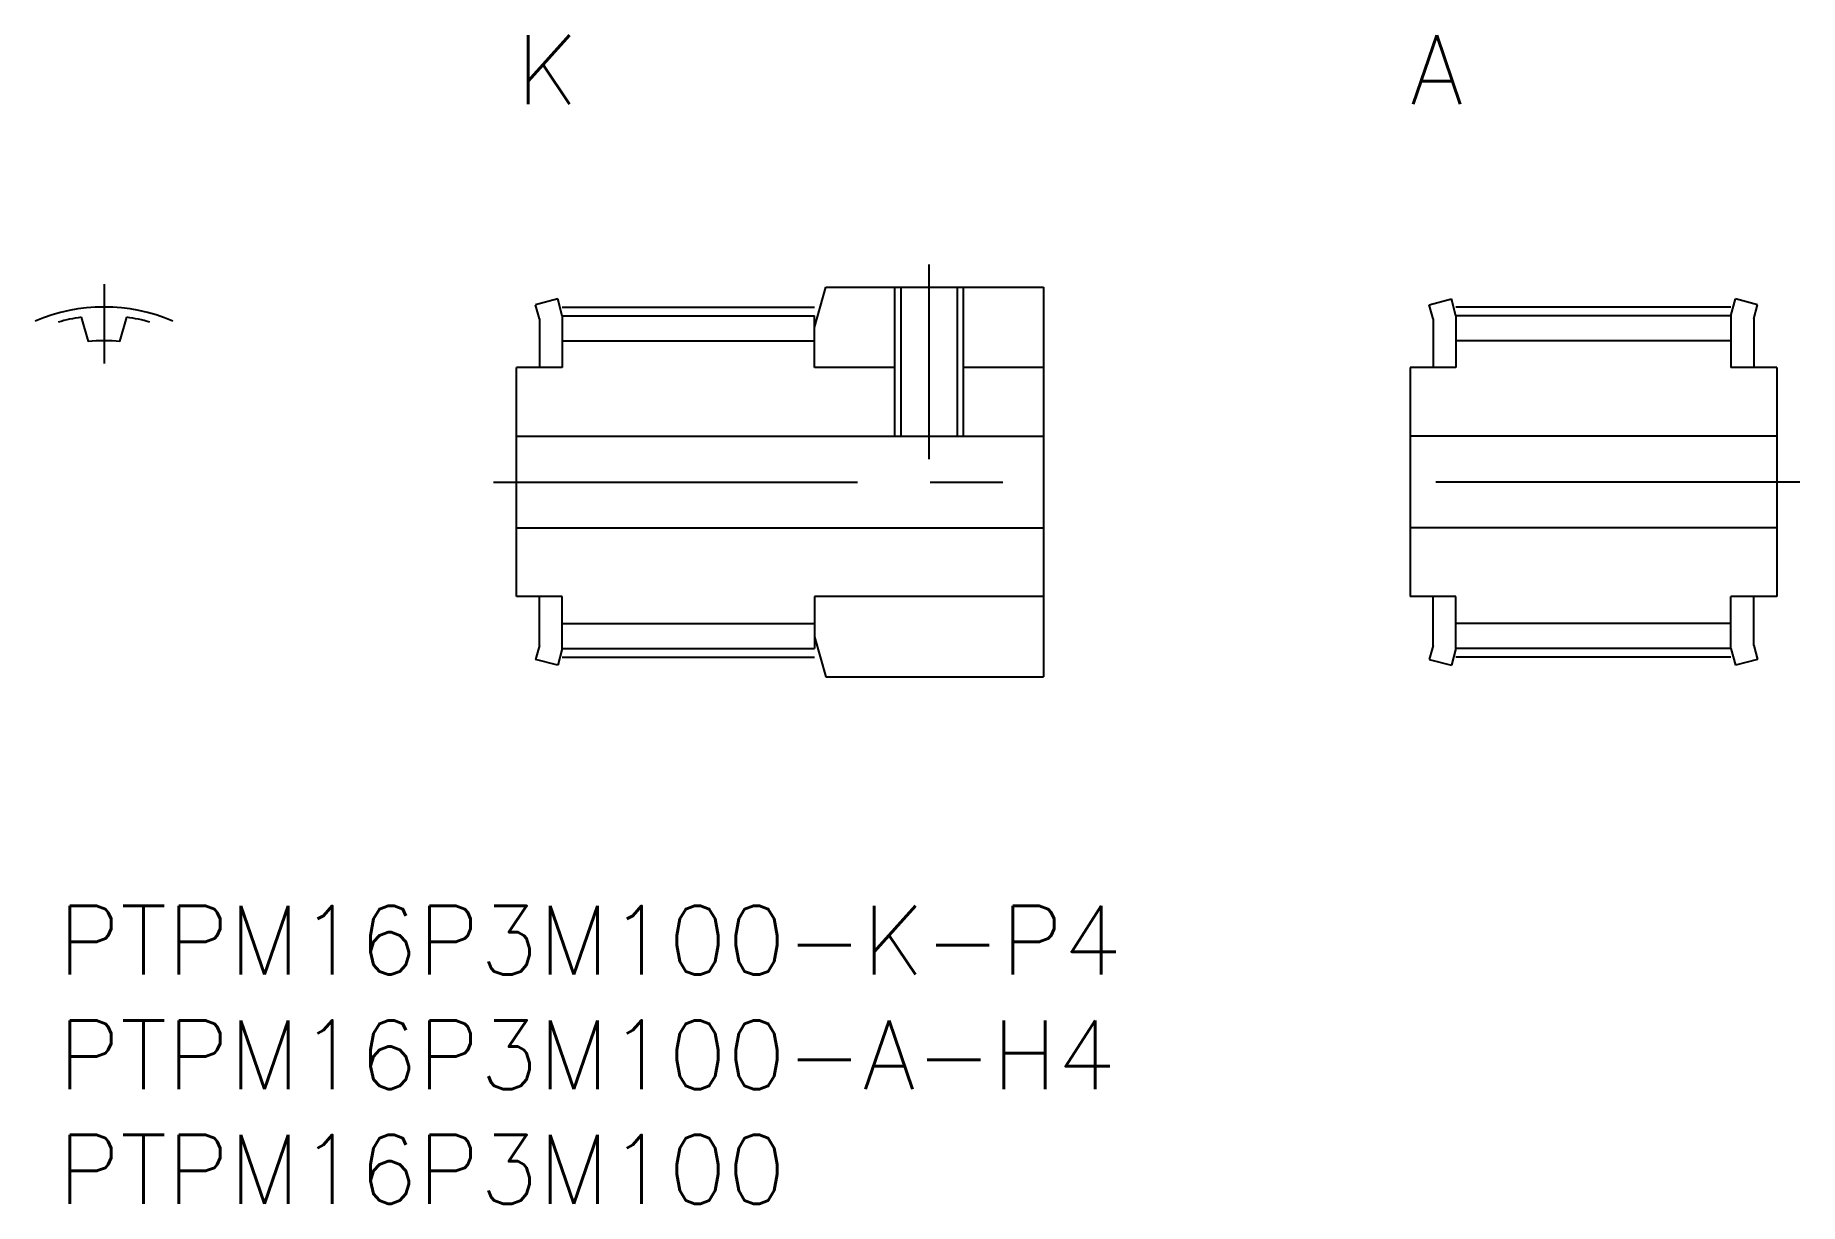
# Model space of a CAD drawing. Extents: x -1 to 76, y -13 to 38.
import ezdxf

# ---------------------------------------------------------------- set-up
doc = ezdxf.new("R2010")
doc.units = 0
doc.header["$LTSCALE"] = 0.5
doc.linetypes.add('CENTER', pattern=[50.8, 31.75, -6.35, 6.35, -6.35])
for name, color, linetype in [('MSM_CENTER', 1, 'CENTER'), ('MSM_CONTINUOUS', 7, 'CONTINUOUS'), ('MSM_NARROW', 5, 'CONTINUOUS'), ('MSM_PART_NUMBER', 7, 'CONTINUOUS')]:
    doc.layers.add(name, color=color, linetype=linetype)
doc.styles.get("Standard").update_dxf_attribs({"font": 'txt.shx', "height": 3, "bigfont": 'bigfont.shx'})

# ---------------------------------------------------------------- blocks, each defined once
blk = doc.blocks.new('*U97')
at = {"layer": 'MSM_PART_NUMBER'}
blk.add_text('PTPM16P3M100-K-P4', height=3, dxfattribs=at).set_placement((0, -3))
blk = doc.blocks.new('*U98')
at = {"layer": 'MSM_PART_NUMBER'}
blk.add_text('PTPM16P3M100-A-H4', height=3, dxfattribs=at).set_placement((0, -8))
blk = doc.blocks.new('*U99')
at = {"layer": 'MSM_PART_NUMBER'}
blk.add_text('PTPM16P3M100', height=3, dxfattribs=at).set_placement((0, -13))
blk = doc.blocks.new('*U100')
at = {"layer": 'MSM_PART_NUMBER'}
blk.add_text('K', height=3, dxfattribs=at).set_placement((20, 35))
blk = doc.blocks.new('*U101')
at = {"layer": 'MSM_PART_NUMBER'}
blk.add_text('A', height=3, dxfattribs=at).set_placement((59, 35))

msp = doc.modelspace()

# ---------------------------------------------------------------- linework, layer by layer
at = {"layer": 'MSM_CENTER'}
for p, q in [((38, 28), (38, 19.5)), ((2, 27.14), (2, 23.67)), ((22, 26.14), (33, 26.14)), ((73, 26.14), (61, 26.14)), ((19, 18.5), (44, 18.5)), ((76, 18.5), (58, 18.5)), ((22, 10.86), (33, 10.86)), ((73, 10.86), (61, 10.86))]:
    msp.add_line(p, q, dxfattribs=at)
msp.add_arc((2, 18.5), 7.64, 66.87925, 113.12075, dxfattribs=at)
at = {"layer": 'MSM_CONTINUOUS'}
for p, q in [((33, 25.25), (33.5, 27)), ((33.5, 27), (43, 27)), ((36.77, 27), (36.77, 20.5)), ((39.229, 27), (39.229, 20.5)), ((43, 27), (43, 10)), ((21.802, 26.5), (20.836, 26.241)), ((21, 25.628), (20.836, 26.241)), ((22, 25.76), (21.802, 26.5)), ((59.836, 26.241), (60.802, 26.5)), ((60, 25.628), (59.836, 26.241)), ((61, 25.76), (60.802, 26.5)), ((73, 25.76), (73.198, 26.5)), ((74.164, 26.241), (73.198, 26.5)), ((74, 25.628), (74.164, 26.241)), ((1, 25.691), (1.304, 24.631)), ((2.696, 24.631), (3, 25.691)), ((21, 25.628), (21, 23.5)), ((22, 25.76), (33, 25.76)), ((22, 25.76), (22, 23.5)), ((33, 23.5), (33, 25.76)), ((60, 25.628), (60, 23.5)), ((61, 25.76), (61, 23.5)), ((73, 25.76), (61, 25.76)), ((73, 25.76), (73, 23.5)), ((74, 25.628), (74, 23.5)), ((22, 24.67), (33, 24.67)), ((73, 24.67), (61, 24.67)), ((20, 13.5), (20, 23.5)), ((22, 23.5), (20, 23.5)), ((36.5, 23.5), (33, 23.5)), ((43, 23.5), (39.5, 23.5)), ((61, 23.5), (59, 23.5)), ((59, 23.5), (59, 13.5)), ((75, 23.5), (73, 23.5)), ((75, 23.5), (75, 13.5)), ((20, 20.5), (43, 20.5)), ((75, 20.5), (59, 20.5)), ((20, 16.5), (43, 16.5)), ((75, 16.5), (59, 16.5)), ((22, 13.5), (20, 13.5)), ((21, 11.372), (21, 13.5)), ((22, 11.24), (22, 13.5)), ((33, 13.5), (33, 11.24)), ((43, 13.5), (33, 13.5)), ((61, 13.5), (59, 13.5)), ((60, 11.372), (60, 13.5)), ((61, 11.24), (61, 13.5)), ((75, 13.5), (73, 13.5)), ((73, 11.24), (73, 13.5)), ((74, 11.372), (74, 13.5)), ((22, 12.33), (33, 12.33)), ((73, 12.33), (61, 12.33)), ((33, 11.75), (33.5, 10)), ((21, 11.372), (20.836, 10.759)), ((22, 11.24), (21.802, 10.5)), ((22, 11.24), (33, 11.24)), ((60, 11.372), (59.836, 10.759)), ((61, 11.24), (60.802, 10.5)), ((73, 11.24), (61, 11.24)), ((73, 11.24), (73.198, 10.5)), ((74, 11.372), (74.164, 10.759)), ((21.802, 10.5), (20.836, 10.759)), ((59.836, 10.759), (60.802, 10.5)), ((74.164, 10.759), (73.198, 10.5)), ((33.5, 10), (43, 10))]:
    msp.add_line(p, q, dxfattribs=at)
for radius, start, end in [(7.26, 97.91715, 105.99075), (7.26, 74.00925, 82.08285), (6.17, 83.52406, 96.47594)]:
    msp.add_arc((2, 18.5), radius, start, end, dxfattribs=at)
at = {"layer": 'MSM_NARROW'}
for p, q in [((36.5, 27), (36.5, 20.5)), ((39.5, 27), (39.5, 20.5))]:
    msp.add_line(p, q, dxfattribs=at)

# ---------------------------------------------------------------- block references
at = {"layer": 'MSM_CONTINUOUS'}
for name in ['*U100', '*U101', '*U97', '*U98', '*U99']:
    msp.add_blockref(name, (0, 0), dxfattribs=at)

doc.saveas('drawing.dxf')
